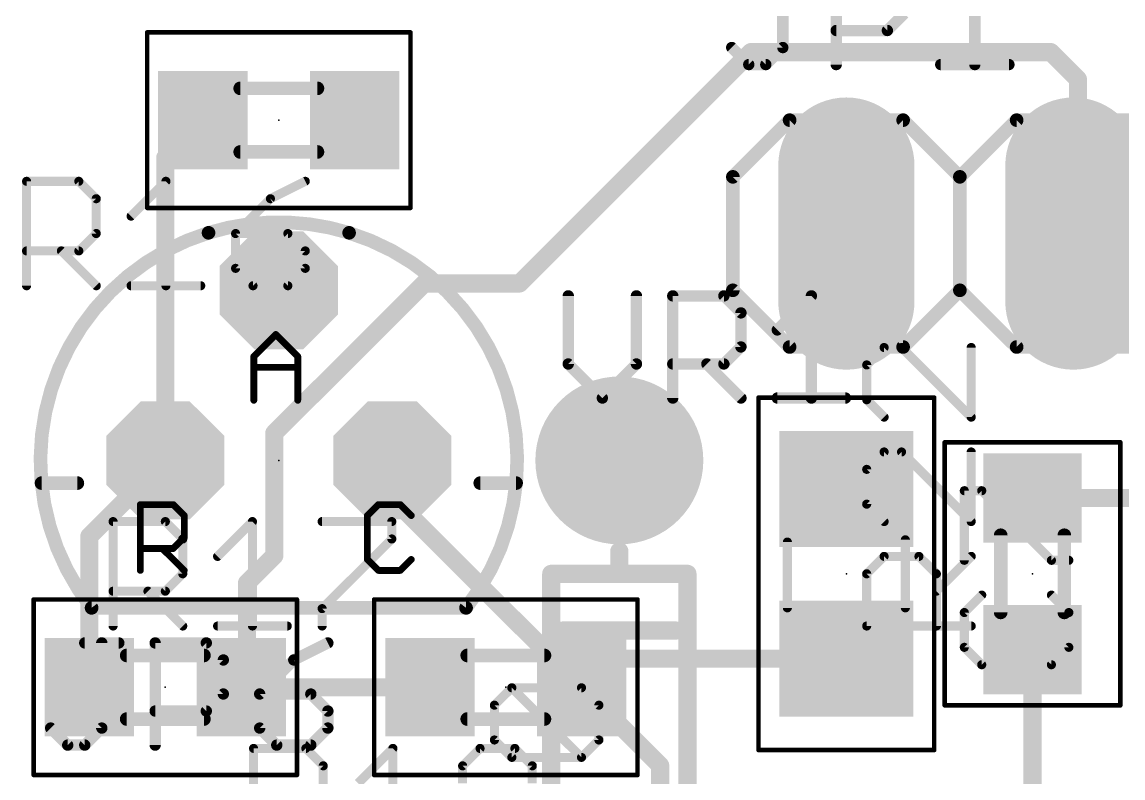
# Model space of a CAD drawing. Extents: x -5.1 to 64.5, y -0.1 to 40.6.
# Drawn here: x 2.21 to 14.53, y 23.11 to 31.58 of the extents above; entities that cross this region are included whole.
import ezdxf

# ---------------------------------------------------------------- set-up
doc = ezdxf.new("R2010")
doc.units = 0
for name, color, linetype in [('1', 14, 'CONTINUOUS'), ('17', 94, 'CONTINUOUS'), ('21', 250, 'CONTINUOUS'), ('23', 178, 'CONTINUOUS'), ('25', 250, 'CONTINUOUS'), ('39', 14, 'CONTINUOUS'), ('51', 250, 'CONTINUOUS')]:
    doc.layers.add(name, color=color, linetype=linetype)

# ---------------------------------------------------------------- blocks, each defined once
blk = doc.blocks.new('RECT')
blk.add_solid([(-0.5, -0.5), (0.5, -0.5), (-0.5, 0.5), (0.5, 0.5)])
blk = doc.blocks.new('ROUNDP')
at = {"const_width": 0.5}
blk.add_lwpolyline([(0, -0.25, 1), (0, 0.25, 1), (0, -0.25)], format="xyb", dxfattribs=at)
blk = doc.blocks.new('LONGP100')
at = {"const_width": 1}
blk.add_lwpolyline([(-0.5, 0), (0.5, 0)], dxfattribs=at)
at = {"const_width": 0.5}
for points in [[(-0.5, 0.25, 1), (-0.5, -0.25)], [(0.5, -0.25, 1), (0.5, 0.25)]]:
    blk.add_lwpolyline(points, format="xyb", dxfattribs=at)
blk = doc.blocks.new('OCTAGONP')
at = {"const_width": 0.5}
blk.add_lwpolyline([(-0.25, -0.1036), (-0.25, 0.1036), (-0.1036, 0.25), (0.1036, 0.25), (0.25, 0.1036), (0.25, -0.1036), (0.1036, -0.25), (-0.1036, -0.25), (-0.25, -0.1036), (-0.25, 0.1036)], dxfattribs=at)

msp = doc.modelspace()

# ---------------------------------------------------------------- linework, layer by layer
at = {"layer": '1', "const_width": 0.2032}
for points in [[(7.7724, 28.6512), (10.3632, 31.242)], [(10.3632, 31.242), (13.716, 31.242)], [(13.716, 31.242), (14.0208, 30.9372)], [(14.0208, 30.9372), (14.0208, 29.2608)], [(3.81, 30.06), (4.23, 30.48)], [(3.81, 26.67), (3.81, 30.06)], [(14.0208, 29.2608), (13.97, 29.21)], [(13.97, 29.21), (13.97, 28.79)], [(13.97, 28.79), (17.36, 25.4)], [(6.7056, 28.6512), (5.0292, 26.9748)], [(7.7724, 28.6512), (6.7056, 28.6512)], [(5.0292, 26.9748), (5.0292, 25.6032)], [(2.96, 25.82), (3.81, 26.67)], [(6.35, 26.67), (6.35, 26.25)], [(6.35, 26.25), (8.47, 24.13)], [(13.5128, 26.25), (14.81, 26.25)], [(2.96, 24.13), (2.96, 25.82)], [(5.0292, 25.6032), (4.7244, 25.2984)], [(4.7244, 25.2984), (4.7244, 24.13)], [(13.5128, 24.55), (13.5128, 22.8092)], [(8.47, 24.13), (8.79, 24.45)], [(11.43, 24.45), (8.79, 24.45)], [(4.7244, 24.13), (4.66, 24.13)], [(4.7244, 24.13), (6.77, 24.13)], [(9.3472, 23.2528), (8.47, 24.13)], [(9.3472, 22.44), (9.3472, 23.2528)]]:
    msp.add_lwpolyline(points, dxfattribs=at)
at = {"layer": '1', "const_width": 0.1016}
for points in [[(10.3632, 31.2928, 1), (10.3632, 31.1912)], [(10.3991, 31.2061, 1), (10.3273, 31.2779)], [(13.7519, 31.2779, 1), (13.6801, 31.2061)], [(13.716, 31.1912, 1), (13.716, 31.2928)], [(14.0716, 30.9372, 1), (13.97, 30.9372)], [(13.9849, 30.9013, 1), (14.0567, 30.9731)], [(4.2659, 30.4441, 1), (4.1941, 30.5159)], [(3.8608, 30.06, 1), (3.7592, 30.06)], [(3.7741, 30.0959, 1), (3.8459, 30.0241)], [(14.0567, 29.2249, 1), (13.9849, 29.2967)], [(14.0208, 29.21, 1), (13.9192, 29.21)], [(13.9341, 29.2459, 1), (14.0059, 29.1741)], [(13.97, 29.2608, 1), (14.0716, 29.2608)], [(14.0059, 28.8259, 1), (13.9341, 28.7541)], [(13.9192, 28.79, 1), (14.0208, 28.79)], [(6.7056, 28.702, 1), (6.7056, 28.6004)], [(6.7415, 28.6153, 1), (6.6697, 28.6871)], [(7.7365, 28.6871, 1), (7.8083, 28.6153)], [(7.7724, 28.6004, 1), (7.7724, 28.702)], [(5.08, 26.9748, 1), (4.9784, 26.9748)], [(4.9933, 27.0107, 1), (5.0651, 26.9389)], [(3.8459, 26.6341, 1), (3.7741, 26.7059)], [(6.4008, 26.67, 1), (6.2992, 26.67)], [(3.7592, 26.67, 1), (3.8608, 26.67)], [(6.3859, 26.2859, 1), (6.3141, 26.2141)], [(6.2992, 26.25, 1), (6.4008, 26.25)], [(13.5128, 26.3008, 1), (13.5128, 26.1992)], [(3.0108, 25.82, 1), (2.9092, 25.82)], [(2.9241, 25.8559, 1), (2.9959, 25.7841)], [(4.9784, 25.6032, 1), (5.08, 25.6032)], [(5.0651, 25.5673, 1), (4.9933, 25.6391)], [(4.7752, 25.2984, 1), (4.6736, 25.2984)], [(4.6885, 25.3343, 1), (4.7603, 25.2625)], [(13.5636, 24.55, 1), (13.462, 24.55)], [(8.79, 24.5008, 1), (8.79, 24.3992)], [(8.8259, 24.4141, 1), (8.7541, 24.4859)], [(11.43, 24.3992, 1), (11.43, 24.5008)], [(2.9092, 24.13, 1), (3.0108, 24.13)], [(4.66, 24.1808, 1), (4.66, 24.0792)], [(4.7244, 24.1808, 1), (4.7244, 24.0792)], [(4.6736, 24.13, 1), (4.7752, 24.13)], [(4.7244, 24.0792, 1), (4.7244, 24.1808)], [(6.77, 24.0792, 1), (6.77, 24.1808)], [(8.5059, 24.1659, 1), (8.4341, 24.0941)], [(8.4341, 24.1659, 1), (8.5059, 24.0941)], [(8.4341, 24.0941, 1), (8.5059, 24.1659)], [(9.398, 23.2528, 1), (9.2964, 23.2528)], [(9.3113, 23.2169, 1), (9.3831, 23.2887)]]:
    msp.add_lwpolyline(points, format="xyb", dxfattribs=at)
at = {"layer": '21'}
for points, const_width in [([(10.795, 30.48), (10.16, 29.845)], 0.1524), ([(10.795, 30.48), (12.065, 30.48)], 0.1524), ([(12.065, 30.48), (12.7, 29.845)], 0.1524), ([(12.7, 29.845), (13.335, 30.48)], 0.1524), ([(13.335, 30.48), (14.605, 30.48)], 0.1524), ([(10.16, 29.845), (10.16, 28.575)], 0.1524), ([(12.7, 29.845), (12.7, 28.575)], 0.1524), ([(10.16, 28.575), (10.795, 27.94)], 0.1524), ([(12.7, 28.575), (12.065, 27.94)], 0.1524), ([(13.335, 27.94), (12.7, 28.575)], 0.1524), ([(4.8006, 27.8346), (5.0463, 28.0803)], 0.0762), ([(5.0463, 28.0803), (5.2921, 27.8346)], 0.0762), ([(12.065, 27.94), (10.795, 27.94)], 0.1524), ([(14.605, 27.94), (13.335, 27.94)], 0.1524), ([(4.8006, 27.3431), (4.8006, 27.8346)], 0.0762), ([(5.2921, 27.8346), (5.2921, 27.3431)], 0.0762), ([(4.8006, 27.7117), (5.2921, 27.7117)], 0.0762), ([(2.425, 26.416), (2.826, 26.416)], 0.1524), ([(7.334, 26.416), (7.735, 26.416)], 0.1524), ([(3.5306, 25.4381), (3.5306, 26.1753)], 0.0762), ([(3.5306, 26.1753), (3.8992, 26.1753)], 0.0762), ([(3.8992, 26.1753), (4.0221, 26.0525)], 0.0762), ([(6.1935, 26.1753), (6.0706, 26.0525)], 0.0762), ([(6.4392, 26.1753), (6.1935, 26.1753)], 0.0762), ([(6.5621, 26.0525), (6.4392, 26.1753)], 0.0762), ([(4.0221, 26.0525), (4.0221, 25.8067)], 0.0762), ([(6.0706, 26.0525), (6.0706, 25.561)], 0.0762), ([(4.0221, 25.8067), (3.8992, 25.6838)], 0.0762), ([(8.89, 25.4), (8.89, 25.654)], 0.2032), ([(3.8992, 25.6838), (3.5306, 25.6838)], 0.0762), ([(3.7763, 25.6838), (4.0221, 25.4381)], 0.0762), ([(6.0706, 25.561), (6.1935, 25.4381)], 0.0762), ([(6.4392, 25.4381), (6.5621, 25.561)], 0.0762), ([(8.128, 20.32), (8.128, 25.4)], 0.2032), ([(8.128, 25.4), (8.89, 25.4)], 0.2032), ([(8.89, 25.4), (9.652, 25.4)], 0.2032), ([(9.652, 25.4), (9.652, 20.32)], 0.2032), ([(6.1935, 25.4381), (6.4392, 25.4381)], 0.0762), ([(2.985, 25.019), (7.175, 25.019)], 0.1524), ([(8.255, 24.765), (9.525, 24.765)], 0.2032)]:
    msp.add_lwpolyline(points, dxfattribs=dict(at, const_width=const_width))
for points, const_width in [([(10.795, 30.5181, 1), (10.795, 30.4419)], 0.0762), ([(10.8219, 30.4531, 1), (10.7681, 30.5069)], 0.0762), ([(12.0919, 30.5069, 1), (12.0381, 30.4531)], 0.0762), ([(12.065, 30.4419, 1), (12.065, 30.5181)], 0.0762), ([(13.335, 30.5181, 1), (13.335, 30.4419)], 0.0762), ([(13.3619, 30.4531, 1), (13.3081, 30.5069)], 0.0762), ([(10.1981, 29.845, 1), (10.1219, 29.845)], 0.0762), ([(10.1331, 29.8719, 1), (10.1869, 29.8181)], 0.0762), ([(12.7381, 29.845, 1), (12.6619, 29.845)], 0.0762), ([(12.6731, 29.8719, 1), (12.7269, 29.8181)], 0.0762), ([(12.6731, 29.8181, 1), (12.7269, 29.8719)], 0.0762), ([(4.2937, 29.2185, 0.5267), (2.9854, 25.019)], 0.1524), ([(4.3049, 29.1821, 1), (4.2825, 29.2549)], 0.0762), ([(7.175, 25.019, 0.5267), (5.8668, 29.2184)], 0.1524), ([(5.878, 29.2548, 1), (5.8556, 29.182)], 0.0762), ([(10.1219, 28.575, 1), (10.1981, 28.575)], 0.0762), ([(10.1869, 28.6019, 1), (10.1331, 28.5481)], 0.0762), ([(12.6619, 28.575, 1), (12.7381, 28.575)], 0.0762), ([(12.7269, 28.6019, 1), (12.6731, 28.5481)], 0.0762), ([(12.7269, 28.5481, 1), (12.6731, 28.6019)], 0.0762), ([(5.0598, 28.0938, 1), (5.0329, 28.0669)], 0.0381), ([(5.0598, 28.0669, 1), (5.0329, 28.0938)], 0.0381), ([(10.795, 27.9781, 1), (10.795, 27.9019)], 0.0762), ([(10.7681, 27.9131, 1), (10.8219, 27.9669)], 0.0762), ([(12.0381, 27.9669, 1), (12.0919, 27.9131)], 0.0762), ([(12.065, 27.9019, 1), (12.065, 27.9781)], 0.0762), ([(13.335, 27.9781, 1), (13.335, 27.9019)], 0.0762), ([(13.3081, 27.9131, 1), (13.3619, 27.9669)], 0.0762), ([(4.7871, 27.8481, 1), (4.8141, 27.8211)], 0.0381), ([(4.8197, 27.8346, 1), (4.7816, 27.8346)], 0.0381), ([(5.3111, 27.8346, 1), (5.273, 27.8346)], 0.0381), ([(5.2786, 27.8211, 1), (5.3056, 27.8481)], 0.0381), ([(4.8006, 27.7308, 1), (4.8006, 27.6927)], 0.0381), ([(5.2921, 27.6927, 1), (5.2921, 27.7308)], 0.0381), ([(4.7816, 27.3431, 1), (4.8197, 27.3431)], 0.0381), ([(5.273, 27.3431, 1), (5.3111, 27.3431)], 0.0381), ([(2.425, 26.4541, 1), (2.425, 26.3779)], 0.0762), ([(2.826, 26.3779, 1), (2.826, 26.4541)], 0.0762), ([(7.334, 26.4541, 1), (7.334, 26.3779)], 0.0762), ([(7.735, 26.3779, 1), (7.735, 26.4541)], 0.0762), ([(3.5306, 26.1944, 1), (3.5306, 26.1563)], 0.0381), ([(3.5497, 26.1753, 1), (3.5116, 26.1753)], 0.0381), ([(3.9127, 26.1888, 1), (3.8857, 26.1619)], 0.0381), ([(3.8992, 26.1563, 1), (3.8992, 26.1944)], 0.0381), ([(6.1935, 26.1944, 1), (6.1935, 26.1563)], 0.0381), ([(6.2069, 26.1619, 1), (6.18, 26.1888)], 0.0381), ([(6.4527, 26.1888, 1), (6.4257, 26.1619)], 0.0381), ([(6.4392, 26.1563, 1), (6.4392, 26.1944)], 0.0381), ([(4.0411, 26.0525, 1), (4.003, 26.0525)], 0.0381), ([(4.0086, 26.039, 1), (4.0356, 26.0659)], 0.0381), ([(6.0897, 26.0525, 1), (6.0516, 26.0525)], 0.0381), ([(6.0571, 26.0659, 1), (6.0841, 26.039)], 0.0381), ([(6.5486, 26.039, 1), (6.5756, 26.0659)], 0.0381), ([(4.003, 25.8067, 1), (4.0411, 25.8067)], 0.0381), ([(4.0356, 25.7932, 1), (4.0086, 25.8202)], 0.0381), ([(8.9408, 25.654, 1), (8.8392, 25.654)], 0.1016), ([(3.5306, 25.7029, 1), (3.5306, 25.6648)], 0.0381), ([(3.7898, 25.6973, 1), (3.7629, 25.6704)], 0.0381), ([(3.8857, 25.6973, 1), (3.9127, 25.6704)], 0.0381), ([(3.8992, 25.6648, 1), (3.8992, 25.7029)], 0.0381), ([(6.0841, 25.5744, 1), (6.0571, 25.5475)], 0.0381), ([(6.0516, 25.561, 1), (6.0897, 25.561)], 0.0381), ([(6.5756, 25.5475, 1), (6.5486, 25.5744)], 0.0381), ([(8.1788, 25.4, 1), (8.0772, 25.4)], 0.1016), ([(8.128, 25.4508, 1), (8.128, 25.3492)], 0.1016), ([(8.89, 25.4508, 1), (8.89, 25.3492)], 0.1016), ([(8.89, 25.3492, 1), (8.89, 25.4508)], 0.1016), ([(9.7028, 25.4, 1), (9.6012, 25.4)], 0.1016), ([(9.652, 25.3492, 1), (9.652, 25.4508)], 0.1016), ([(3.5116, 25.4381, 1), (3.5497, 25.4381)], 0.0381), ([(4.0086, 25.4246, 1), (4.0356, 25.4516)], 0.0381), ([(6.1935, 25.4572, 1), (6.1935, 25.4191)], 0.0381), ([(6.18, 25.4246, 1), (6.2069, 25.4516)], 0.0381), ([(6.4257, 25.4516, 1), (6.4527, 25.4246)], 0.0381), ([(6.4392, 25.4191, 1), (6.4392, 25.4572)], 0.0381), ([(8.8392, 25.4, 1), (8.9408, 25.4)], 0.1016), ([(2.985, 25.0571, 1), (2.985, 24.9809)], 0.0762), ([(2.9555, 24.9954, 1), (3.0153, 25.0426)], 0.0762), ([(7.1451, 25.0426, 1), (7.2049, 24.9954)], 0.0762), ([(7.175, 24.9809, 1), (7.175, 25.0571)], 0.0762), ([(8.255, 24.8158, 1), (8.255, 24.7142)], 0.1016), ([(9.525, 24.7142, 1), (9.525, 24.8158)], 0.1016)]:
    msp.add_lwpolyline(points, format="xyb", dxfattribs=dict(at, const_width=const_width))
at = {"layer": '23'}
for p in [(5.08, 30.48), (5.08, 26.67), (11.43, 25.4), (13.5128, 25.4), (3.81, 24.13), (7.62, 24.13)]:
    msp.add_point(p, dxfattribs=at)
at = {"layer": '25'}
for points, const_width in [([(10.7193, 31.293), (10.7193, 32.2463)], 0.127), ([(11.3167, 31.1023), (11.3167, 32.2463)], 0.127), ([(12.8674, 32.2463), (12.8674, 31.1023)], 0.127), ([(12.0793, 31.6743), (11.8887, 31.4836)], 0.127), ([(11.8887, 31.4836), (11.3167, 31.4836)], 0.127), ([(10.1473, 31.293), (10.338, 31.1023)], 0.127), ([(10.5286, 31.1023), (10.7193, 31.293)], 0.127), ([(10.338, 31.1023), (10.5286, 31.1023)], 0.127), ([(12.4861, 31.1023), (13.2487, 31.1023)], 0.127), ([(2.2576, 28.6258), (2.2576, 29.7952)], 0.1016), ([(2.2576, 29.7952), (2.8423, 29.7952)], 0.1016), ([(2.8423, 29.7952), (3.0372, 29.6003)], 0.1016), ([(3.427, 29.4054), (3.8168, 29.7952)], 0.1016), ([(3.8168, 29.7952), (3.8168, 28.6258)], 0.1016), ([(5.376, 29.7952), (4.9862, 29.6003)], 0.1016), ([(3.0372, 29.6003), (3.0372, 29.2105)], 0.1016), ([(4.9862, 29.6003), (4.5964, 29.2105)], 0.1016), ([(3.0372, 29.2105), (2.8423, 29.0156)], 0.1016), ([(4.5964, 29.2105), (4.5964, 28.8207)], 0.1016), ([(5.1811, 29.2105), (4.5964, 29.2105)], 0.1016), ([(5.376, 29.0156), (5.1811, 29.2105)], 0.1016), ([(2.8423, 29.0156), (2.2576, 29.0156)], 0.1016), ([(2.6474, 29.0156), (3.0372, 28.6258)], 0.1016), ([(5.376, 28.8207), (5.376, 29.0156)], 0.1016), ([(4.5964, 28.8207), (4.7913, 28.6258)], 0.1016), ([(5.1811, 28.6258), (5.376, 28.8207)], 0.1016), ([(3.427, 28.6258), (4.2066, 28.6258)], 0.1016), ([(4.7913, 28.6258), (5.1811, 28.6258)], 0.1016), ([(8.3185, 28.5125), (8.3185, 27.7498)], 0.127), ([(9.0812, 27.7498), (9.0812, 28.5125)], 0.127), ([(9.4879, 27.3685), (9.4879, 28.5125)], 0.127), ([(9.4879, 28.5125), (10.0599, 28.5125)], 0.127), ([(10.0599, 28.5125), (10.2505, 28.3218)], 0.127), ([(10.6573, 28.1312), (11.0386, 28.5125)], 0.127), ([(11.0386, 28.5125), (11.0386, 27.3685)], 0.127), ([(10.2505, 28.3218), (10.2505, 27.9405)], 0.127), ([(10.2505, 27.9405), (10.0599, 27.7498)], 0.127), ([(11.8525, 27.9342), (11.6576, 27.7393)], 0.1016), ([(12.0474, 27.9342), (11.8525, 27.9342)], 0.1016), ([(12.827, 27.1546), (12.0474, 27.9342)], 0.1016), ([(12.827, 27.9342), (12.827, 27.1546)], 0.1016), ([(8.3185, 27.7498), (8.6998, 27.3685)], 0.127), ([(8.6998, 27.3685), (9.0812, 27.7498)], 0.127), ([(10.0599, 27.7498), (9.4879, 27.7498)], 0.127), ([(9.8692, 27.7498), (10.2505, 27.3685)], 0.127), ([(11.6576, 27.7393), (11.6576, 27.3495)], 0.1016), ([(10.6573, 27.3685), (11.4199, 27.3685)], 0.127), ([(11.6576, 27.3495), (11.8525, 27.1546)], 0.1016), ([(11.8525, 26.7648), (11.6576, 26.5699)], 0.1016), ([(12.0474, 26.7648), (11.8525, 26.7648)], 0.1016), ([(12.827, 25.9852), (12.0474, 26.7648)], 0.1016), ([(12.827, 26.7648), (12.827, 25.9852)], 0.1016), ([(11.6576, 26.5699), (11.6576, 26.1801)], 0.1016), ([(12.7498, 25.5514), (12.7498, 26.331)], 0.1016), ([(12.7498, 26.331), (12.9447, 26.331)], 0.1016), ([(12.9447, 26.331), (13.7243, 25.5514)], 0.1016), ([(11.6576, 26.1801), (11.8525, 25.9852)], 0.1016), ([(3.2258, 24.8158), (3.2258, 25.9852)], 0.1016), ([(3.2258, 25.9852), (3.8105, 25.9852)], 0.1016), ([(3.8105, 25.9852), (4.0054, 25.7903)], 0.1016), ([(4.3952, 25.5954), (4.785, 25.9852)], 0.1016), ([(4.785, 25.9852), (4.785, 24.8158)], 0.1016), ([(5.5646, 25.9852), (6.3442, 25.9852)], 0.1016), ([(6.3442, 25.9852), (6.3442, 25.7903)], 0.1016), ([(4.0054, 25.7903), (4.0054, 25.4005)], 0.1016), ([(6.3442, 25.7903), (5.5646, 25.0107)], 0.1016), ([(11.6576, 25.4005), (11.8525, 25.5954)], 0.1016), ([(11.8525, 25.5954), (12.2423, 25.5954)], 0.1016), ([(12.2423, 25.5954), (12.4372, 25.4005)], 0.1016), ([(12.4372, 25.2056), (12.827, 25.5954)], 0.1016), ([(13.7243, 25.5514), (13.9192, 25.5514)], 0.1016), ([(4.0054, 25.4005), (3.8105, 25.2056)], 0.1016), ([(11.6576, 24.8158), (11.6576, 25.4005)], 0.1016), ([(12.4372, 25.4005), (12.4372, 24.8158)], 0.1016), ([(3.8105, 25.2056), (3.2258, 25.2056)], 0.1016), ([(3.6156, 25.2056), (4.0054, 24.8158)], 0.1016), ([(12.9447, 25.1616), (12.7498, 24.9667)], 0.1016), ([(13.9192, 24.9667), (13.7243, 25.1616)], 0.1016), ([(5.5646, 25.0107), (5.5646, 24.8158)], 0.1016), ([(12.7498, 24.9667), (12.7498, 24.5769)], 0.1016), ([(13.9192, 24.5769), (13.9192, 24.9667)], 0.1016), ([(4.3952, 24.8158), (5.1748, 24.8158)], 0.1016), ([(12.827, 24.8158), (11.6576, 24.8158)], 0.1016), ([(2.9086, 24.6263), (3.29, 24.6263)], 0.127), ([(3.0993, 23.673), (3.0993, 24.6263)], 0.127), ([(3.6967, 23.4823), (3.6967, 24.6263)], 0.127), ([(3.6967, 24.6263), (4.2687, 24.6263)], 0.127), ([(4.2687, 24.6263), (4.4593, 24.4356)], 0.127), ([(5.6287, 24.6263), (5.2474, 24.4356)], 0.127), ([(12.7498, 24.5769), (12.9447, 24.382)], 0.1016), ([(13.7243, 24.382), (13.9192, 24.5769)], 0.1016), ([(4.4593, 24.4356), (4.4593, 24.0543)], 0.127), ([(5.2474, 24.4356), (4.8661, 24.0543)], 0.127), ([(12.9447, 24.382), (13.7243, 24.382)], 0.1016), ([(7.492, 23.9293), (7.6869, 24.1242)], 0.1016), ([(7.6869, 24.1242), (8.4665, 24.1242)], 0.1016), ([(8.4665, 23.3446), (7.6869, 24.1242)], 0.1016), ([(8.4665, 24.1242), (8.6614, 23.9293)], 0.1016), ([(4.4593, 24.0543), (4.2687, 23.8636)], 0.127), ([(4.8661, 24.0543), (4.8661, 23.673)], 0.127), ([(5.4381, 24.0543), (4.8661, 24.0543)], 0.127), ([(5.6287, 23.8636), (5.4381, 24.0543)], 0.127), ([(4.2687, 23.8636), (3.6967, 23.8636)], 0.127), ([(5.6287, 23.673), (5.6287, 23.8636)], 0.127), ([(7.492, 23.5395), (7.492, 23.9293)], 0.1016), ([(8.6614, 23.9293), (8.6614, 23.5395)], 0.1016), ([(2.5273, 23.673), (2.718, 23.4823)], 0.127), ([(2.9086, 23.4823), (3.0993, 23.673)], 0.127), ([(4.8661, 23.673), (5.0568, 23.4823)], 0.127), ([(5.4381, 23.4823), (5.6287, 23.673)], 0.127), ([(2.718, 23.4823), (2.9086, 23.4823)], 0.127), ([(5.0568, 23.4823), (5.4381, 23.4823)], 0.127), ([(7.6869, 23.3446), (7.492, 23.5395)], 0.1016), ([(8.6614, 23.5395), (8.4665, 23.3446)], 0.1016), ([(4.7976, 22.2758), (4.7976, 23.4452)], 0.1016), ([(4.7976, 23.4452), (5.3823, 23.4452)], 0.1016), ([(5.3823, 23.4452), (5.5772, 23.2503)], 0.1016), ([(5.967, 23.0554), (6.3568, 23.4452)], 0.1016), ([(6.3568, 23.4452), (6.3568, 22.2758)], 0.1016), ([(7.1364, 23.2503), (7.3313, 23.4452)], 0.1016), ([(7.3313, 23.4452), (7.7211, 23.4452)], 0.1016), ([(7.7211, 23.4452), (7.916, 23.2503)], 0.1016), ([(5.5772, 23.2503), (5.5772, 22.8605)], 0.1016), ([(7.1364, 23.0554), (7.1364, 23.2503)], 0.1016), ([(8.4665, 23.3446), (7.6869, 23.3446)], 0.1016), ([(7.916, 23.2503), (7.916, 23.0554)], 0.1016)]:
    msp.add_lwpolyline(points, dxfattribs=dict(at, const_width=const_width))
for points, const_width in [([(11.3167, 31.5154, 1), (11.3167, 31.4519)], 0.0635), ([(11.8662, 31.5061, 1), (11.9111, 31.4612)], 0.0635), ([(11.8887, 31.4519, 1), (11.8887, 31.5154)], 0.0635), ([(10.1698, 31.3154, 1), (10.1248, 31.2705)], 0.0635), ([(10.6875, 31.293, 1), (10.751, 31.293)], 0.0635), ([(10.7417, 31.2705, 1), (10.6968, 31.3154)], 0.0635), ([(10.338, 31.1341, 1), (10.338, 31.0706)], 0.0635), ([(10.5286, 31.0706, 1), (10.5286, 31.1341)], 0.0635), ([(12.4861, 31.1341, 1), (12.4861, 31.0706)], 0.0635), ([(13.2487, 31.0706, 1), (13.2487, 31.1341)], 0.0635), ([(10.3155, 31.0798, 1), (10.3604, 31.1248)], 0.0635), ([(10.5062, 31.1248, 1), (10.5511, 31.0798)], 0.0635), ([(11.2849, 31.1023, 1), (11.3484, 31.1023)], 0.0635), ([(12.8357, 31.1023, 1), (12.8992, 31.1023)], 0.0635), ([(2.283, 29.7952, 1), (2.2322, 29.7952)], 0.0508), ([(2.2576, 29.8206, 1), (2.2576, 29.7698)], 0.0508), ([(2.8603, 29.8132, 1), (2.8243, 29.7772)], 0.0508), ([(2.8423, 29.7698, 1), (2.8423, 29.8206)], 0.0508), ([(3.8422, 29.7952, 1), (3.7914, 29.7952)], 0.0508), ([(3.8348, 29.7772, 1), (3.7988, 29.8132)], 0.0508), ([(5.3874, 29.7725, 1), (5.3646, 29.8179)], 0.0508), ([(3.0626, 29.6003, 1), (3.0118, 29.6003)], 0.0508), ([(3.0192, 29.5823, 1), (3.0552, 29.6183)], 0.0508), ([(4.9748, 29.623, 1), (4.9976, 29.5776)], 0.0508), ([(5.0042, 29.5823, 1), (4.9682, 29.6183)], 0.0508), ([(3.409, 29.4234, 1), (3.445, 29.3874)], 0.0508), ([(3.0118, 29.2105, 1), (3.0626, 29.2105)], 0.0508), ([(3.0552, 29.1925, 1), (3.0192, 29.2285)], 0.0508), ([(4.5784, 29.2285, 1), (4.6144, 29.1925)], 0.0508), ([(4.6218, 29.2105, 1), (4.571, 29.2105)], 0.0508), ([(4.5964, 29.2359, 1), (4.5964, 29.1851)], 0.0508), ([(5.1991, 29.2285, 1), (5.1631, 29.1925)], 0.0508), ([(5.1811, 29.1851, 1), (5.1811, 29.2359)], 0.0508), ([(2.2576, 29.041, 1), (2.2576, 28.9902)], 0.0508), ([(2.6654, 29.0336, 1), (2.6294, 28.9976)], 0.0508), ([(2.8243, 29.0336, 1), (2.8603, 28.9976)], 0.0508), ([(2.8423, 28.9902, 1), (2.8423, 29.041)], 0.0508), ([(5.4014, 29.0156, 1), (5.3506, 29.0156)], 0.0508), ([(5.358, 28.9976, 1), (5.394, 29.0336)], 0.0508), ([(4.6144, 28.8387, 1), (4.5784, 28.8027)], 0.0508), ([(4.571, 28.8207, 1), (4.6218, 28.8207)], 0.0508), ([(5.3506, 28.8207, 1), (5.4014, 28.8207)], 0.0508), ([(5.394, 28.8027, 1), (5.358, 28.8387)], 0.0508), ([(2.2322, 28.6258, 1), (2.283, 28.6258)], 0.0508), ([(3.0192, 28.6078, 1), (3.0552, 28.6438)], 0.0508), ([(3.427, 28.6512, 1), (3.427, 28.6004)], 0.0508), ([(3.7914, 28.6258, 1), (3.8422, 28.6258)], 0.0508), ([(4.2066, 28.6004, 1), (4.2066, 28.6512)], 0.0508), ([(4.7913, 28.6512, 1), (4.7913, 28.6004)], 0.0508), ([(4.7733, 28.6078, 1), (4.8093, 28.6438)], 0.0508), ([(5.1631, 28.6438, 1), (5.1991, 28.6078)], 0.0508), ([(5.1811, 28.6004, 1), (5.1811, 28.6512)], 0.0508), ([(8.3503, 28.5125, 1), (8.2867, 28.5125)], 0.0635), ([(9.1129, 28.5125, 1), (9.0494, 28.5125)], 0.0635), ([(9.5196, 28.5125, 1), (9.4561, 28.5125)], 0.0635), ([(9.4879, 28.5442, 1), (9.4879, 28.4807)], 0.0635), ([(10.0823, 28.5349, 1), (10.0374, 28.49)], 0.0635), ([(10.0599, 28.4807, 1), (10.0599, 28.5442)], 0.0635), ([(11.0704, 28.5125, 1), (11.0069, 28.5125)], 0.0635), ([(11.0611, 28.49, 1), (11.0162, 28.5349)], 0.0635), ([(10.2823, 28.3218, 1), (10.2188, 28.3218)], 0.0635), ([(10.2281, 28.2994, 1), (10.273, 28.3443)], 0.0635), ([(10.6348, 28.1536, 1), (10.6797, 28.1087)], 0.0635), ([(10.2188, 27.9405, 1), (10.2823, 27.9405)], 0.0635), ([(10.273, 27.918, 1), (10.2281, 27.9629)], 0.0635), ([(11.8525, 27.9596, 1), (11.8525, 27.9088)], 0.0508), ([(11.8705, 27.9162, 1), (11.8345, 27.9522)], 0.0508), ([(12.0654, 27.9522, 1), (12.0294, 27.9162)], 0.0508), ([(12.0474, 27.9088, 1), (12.0474, 27.9596)], 0.0508), ([(12.8524, 27.9342, 1), (12.8016, 27.9342)], 0.0508), ([(8.2867, 27.7498, 1), (8.3503, 27.7498)], 0.0635), ([(8.341, 27.7723, 1), (8.296, 27.7274)], 0.0635), ([(9.0494, 27.7498, 1), (9.1129, 27.7498)], 0.0635), ([(9.1036, 27.7274, 1), (9.0587, 27.7723)], 0.0635), ([(9.4879, 27.7816, 1), (9.4879, 27.7181)], 0.0635), ([(9.8917, 27.7723, 1), (9.8468, 27.7274)], 0.0635), ([(10.0374, 27.7723, 1), (10.0823, 27.7274)], 0.0635), ([(10.0599, 27.7181, 1), (10.0599, 27.7816)], 0.0635), ([(11.6396, 27.7573, 1), (11.6756, 27.7213)], 0.0508), ([(11.683, 27.7393, 1), (11.6322, 27.7393)], 0.0508), ([(8.6774, 27.391, 1), (8.7223, 27.346)], 0.0635), ([(8.6774, 27.346, 1), (8.7223, 27.391)], 0.0635), ([(9.4561, 27.3685, 1), (9.5196, 27.3685)], 0.0635), ([(10.2281, 27.346, 1), (10.273, 27.391)], 0.0635), ([(10.6573, 27.4002, 1), (10.6573, 27.3368)], 0.0635), ([(11.0069, 27.3685, 1), (11.0704, 27.3685)], 0.0635), ([(11.4199, 27.3368, 1), (11.4199, 27.4002)], 0.0635), ([(11.6756, 27.3675, 1), (11.6396, 27.3315)], 0.0508), ([(11.6322, 27.3495, 1), (11.683, 27.3495)], 0.0508), ([(11.8345, 27.1366, 1), (11.8705, 27.1726)], 0.0508), ([(12.8016, 27.1546, 1), (12.8524, 27.1546)], 0.0508), ([(12.809, 27.1366, 1), (12.845, 27.1726)], 0.0508), ([(11.8525, 26.7902, 1), (11.8525, 26.7394)], 0.0508), ([(11.8705, 26.7468, 1), (11.8345, 26.7828)], 0.0508), ([(12.0654, 26.7828, 1), (12.0294, 26.7468)], 0.0508), ([(12.0474, 26.7394, 1), (12.0474, 26.7902)], 0.0508), ([(12.8524, 26.7648, 1), (12.8016, 26.7648)], 0.0508), ([(11.6396, 26.5879, 1), (11.6756, 26.5519)], 0.0508), ([(11.683, 26.5699, 1), (11.6322, 26.5699)], 0.0508), ([(12.7752, 26.331, 1), (12.7244, 26.331)], 0.0508), ([(12.7498, 26.3564, 1), (12.7498, 26.3056)], 0.0508), ([(12.9627, 26.349, 1), (12.9267, 26.313)], 0.0508), ([(12.9447, 26.3056, 1), (12.9447, 26.3564)], 0.0508), ([(11.6756, 26.1981, 1), (11.6396, 26.1621)], 0.0508), ([(11.6322, 26.1801, 1), (11.683, 26.1801)], 0.0508), ([(3.2512, 25.9852, 1), (3.2004, 25.9852)], 0.0508), ([(3.2258, 26.0106, 1), (3.2258, 25.9598)], 0.0508), ([(3.8285, 26.0032, 1), (3.7925, 25.9672)], 0.0508), ([(3.8105, 25.9598, 1), (3.8105, 26.0106)], 0.0508), ([(4.8104, 25.9852, 1), (4.7596, 25.9852)], 0.0508), ([(4.803, 25.9672, 1), (4.767, 26.0032)], 0.0508), ([(5.5646, 26.0106, 1), (5.5646, 25.9598)], 0.0508), ([(6.3696, 25.9852, 1), (6.3188, 25.9852)], 0.0508), ([(6.3442, 25.9598, 1), (6.3442, 26.0106)], 0.0508), ([(11.8345, 25.9672, 1), (11.8705, 26.0032)], 0.0508), ([(12.8016, 25.9852, 1), (12.8524, 25.9852)], 0.0508), ([(12.809, 25.9672, 1), (12.845, 26.0032)], 0.0508), ([(4.0308, 25.7903, 1), (3.98, 25.7903)], 0.0508), ([(3.9874, 25.7723, 1), (4.0234, 25.8083)], 0.0508), ([(6.3188, 25.7903, 1), (6.3696, 25.7903)], 0.0508), ([(6.3622, 25.7723, 1), (6.3262, 25.8083)], 0.0508), ([(4.3772, 25.6134, 1), (4.4132, 25.5774)], 0.0508), ([(11.8525, 25.6208, 1), (11.8525, 25.57)], 0.0508), ([(11.8705, 25.5774, 1), (11.8345, 25.6134)], 0.0508), ([(12.2603, 25.6134, 1), (12.2243, 25.5774)], 0.0508), ([(12.2423, 25.57, 1), (12.2423, 25.6208)], 0.0508), ([(12.845, 25.5774, 1), (12.809, 25.6134)], 0.0508), ([(12.7244, 25.5514, 1), (12.7752, 25.5514)], 0.0508), ([(13.7243, 25.5768, 1), (13.7243, 25.526)], 0.0508), ([(13.7063, 25.5334, 1), (13.7423, 25.5694)], 0.0508), ([(13.9192, 25.526, 1), (13.9192, 25.5768)], 0.0508), ([(3.98, 25.4005, 1), (4.0308, 25.4005)], 0.0508), ([(4.0234, 25.3825, 1), (3.9874, 25.4185)], 0.0508), ([(11.6396, 25.4185, 1), (11.6756, 25.3825)], 0.0508), ([(11.683, 25.4005, 1), (11.6322, 25.4005)], 0.0508), ([(12.4626, 25.4005, 1), (12.4118, 25.4005)], 0.0508), ([(12.4192, 25.3825, 1), (12.4552, 25.4185)], 0.0508), ([(3.2258, 25.231, 1), (3.2258, 25.1802)], 0.0508), ([(3.6336, 25.2236, 1), (3.5976, 25.1876)], 0.0508), ([(3.8105, 25.1802, 1), (3.8105, 25.231)], 0.0508), ([(3.7925, 25.2236, 1), (3.8285, 25.1876)], 0.0508), ([(12.4192, 25.2236, 1), (12.4552, 25.1876)], 0.0508), ([(12.9627, 25.1436, 1), (12.9267, 25.1796)], 0.0508), ([(13.7423, 25.1796, 1), (13.7063, 25.1436)], 0.0508), ([(5.5466, 25.0287, 1), (5.5826, 24.9927)], 0.0508), ([(5.59, 25.0107, 1), (5.5392, 25.0107)], 0.0508), ([(12.7318, 24.9847, 1), (12.7678, 24.9487)], 0.0508), ([(12.7752, 24.9667, 1), (12.7244, 24.9667)], 0.0508), ([(13.9446, 24.9667, 1), (13.8938, 24.9667)], 0.0508), ([(13.9012, 24.9487, 1), (13.9372, 24.9847)], 0.0508), ([(3.2004, 24.8158, 1), (3.2512, 24.8158)], 0.0508), ([(3.9874, 24.7978, 1), (4.0234, 24.8338)], 0.0508), ([(4.3952, 24.8412, 1), (4.3952, 24.7904)], 0.0508), ([(4.7596, 24.8158, 1), (4.8104, 24.8158)], 0.0508), ([(5.1748, 24.7904, 1), (5.1748, 24.8412)], 0.0508), ([(5.5392, 24.8158, 1), (5.59, 24.8158)], 0.0508), ([(11.6576, 24.8412, 1), (11.6576, 24.7904)], 0.0508), ([(11.6322, 24.8158, 1), (11.683, 24.8158)], 0.0508), ([(12.4118, 24.8158, 1), (12.4626, 24.8158)], 0.0508), ([(12.827, 24.7904, 1), (12.827, 24.8412)], 0.0508), ([(2.9086, 24.658, 1), (2.9086, 24.5945)], 0.0635), ([(3.131, 24.6263, 1), (3.0675, 24.6263)], 0.0635), ([(3.29, 24.5945, 1), (3.29, 24.658)], 0.0635), ([(3.7284, 24.6263, 1), (3.6649, 24.6263)], 0.0635), ([(3.6967, 24.658, 1), (3.6967, 24.5945)], 0.0635), ([(4.2911, 24.6487, 1), (4.2462, 24.6038)], 0.0635), ([(4.2687, 24.5945, 1), (4.2687, 24.658)], 0.0635), ([(5.6429, 24.5979, 1), (5.6145, 24.6547)], 0.0635), ([(12.7678, 24.5949, 1), (12.7318, 24.5589)], 0.0508), ([(12.7244, 24.5769, 1), (12.7752, 24.5769)], 0.0508), ([(13.8938, 24.5769, 1), (13.9446, 24.5769)], 0.0508), ([(13.9372, 24.5589, 1), (13.9012, 24.5949)], 0.0508), ([(4.4911, 24.4356, 1), (4.4276, 24.4356)], 0.0635), ([(4.4369, 24.4132, 1), (4.4818, 24.4581)], 0.0635), ([(5.2332, 24.464, 1), (5.2616, 24.4072)], 0.0635), ([(5.2699, 24.4132, 1), (5.225, 24.4581)], 0.0635), ([(12.9447, 24.4074, 1), (12.9447, 24.3566)], 0.0508), ([(12.9267, 24.364, 1), (12.9627, 24.4)], 0.0508), ([(13.7063, 24.4, 1), (13.7423, 24.364)], 0.0508), ([(13.7243, 24.3566, 1), (13.7243, 24.4074)], 0.0508), ([(7.7049, 24.1422, 1), (7.6689, 24.1062)], 0.0508), ([(7.6869, 24.1496, 1), (7.6869, 24.0988)], 0.0508), ([(7.7049, 24.1062, 1), (7.6689, 24.1422)], 0.0508), ([(8.4845, 24.1422, 1), (8.4485, 24.1062)], 0.0508), ([(8.4665, 24.0988, 1), (8.4665, 24.1496)], 0.0508), ([(4.4276, 24.0543, 1), (4.4911, 24.0543)], 0.0635), ([(4.4818, 24.0318, 1), (4.4369, 24.0767)], 0.0635), ([(4.8978, 24.0543, 1), (4.8343, 24.0543)], 0.0635), ([(4.8661, 24.086, 1), (4.8661, 24.0225)], 0.0635), ([(4.8436, 24.0767, 1), (4.8885, 24.0318)], 0.0635), ([(5.4605, 24.0767, 1), (5.4156, 24.0318)], 0.0635), ([(5.4381, 24.0225, 1), (5.4381, 24.086)], 0.0635), ([(3.6967, 23.8954, 1), (3.6967, 23.8319)], 0.0635), ([(4.2462, 23.8861, 1), (4.2911, 23.8412)], 0.0635), ([(4.2687, 23.8319, 1), (4.2687, 23.8954)], 0.0635), ([(5.6605, 23.8636, 1), (5.597, 23.8636)], 0.0635), ([(5.6063, 23.8412, 1), (5.6512, 23.8861)], 0.0635), ([(7.474, 23.9473, 1), (7.51, 23.9113)], 0.0508), ([(7.5174, 23.9293, 1), (7.4666, 23.9293)], 0.0508), ([(8.6868, 23.9293, 1), (8.636, 23.9293)], 0.0508), ([(8.6434, 23.9113, 1), (8.6794, 23.9473)], 0.0508), ([(2.5498, 23.6954, 1), (2.5048, 23.6505)], 0.0635), ([(3.0675, 23.673, 1), (3.131, 23.673)], 0.0635), ([(3.1217, 23.6505, 1), (3.0768, 23.6954)], 0.0635), ([(4.8343, 23.673, 1), (4.8978, 23.673)], 0.0635), ([(4.8885, 23.6954, 1), (4.8436, 23.6505)], 0.0635), ([(5.597, 23.673, 1), (5.6605, 23.673)], 0.0635), ([(5.6512, 23.6505, 1), (5.6063, 23.6954)], 0.0635), ([(2.718, 23.5141, 1), (2.718, 23.4506)], 0.0635), ([(2.6955, 23.4598, 1), (2.7404, 23.5048)], 0.0635), ([(2.8862, 23.5048, 1), (2.9311, 23.4598)], 0.0635), ([(2.9086, 23.4506, 1), (2.9086, 23.5141)], 0.0635), ([(5.0568, 23.5141, 1), (5.0568, 23.4506)], 0.0635), ([(5.0343, 23.4598, 1), (5.0792, 23.5048)], 0.0635), ([(5.4156, 23.5048, 1), (5.4605, 23.4598)], 0.0635), ([(5.4381, 23.4506, 1), (5.4381, 23.5141)], 0.0635), ([(7.51, 23.5575, 1), (7.474, 23.5215)], 0.0508), ([(7.4666, 23.5395, 1), (7.5174, 23.5395)], 0.0508), ([(8.636, 23.5395, 1), (8.6868, 23.5395)], 0.0508), ([(8.6794, 23.5215, 1), (8.6434, 23.5575)], 0.0508), ([(3.6649, 23.4823, 1), (3.7284, 23.4823)], 0.0635), ([(4.823, 23.4452, 1), (4.7722, 23.4452)], 0.0508), ([(4.7976, 23.4706, 1), (4.7976, 23.4198)], 0.0508), ([(5.4003, 23.4632, 1), (5.3643, 23.4272)], 0.0508), ([(5.3823, 23.4198, 1), (5.3823, 23.4706)], 0.0508), ([(6.3822, 23.4452, 1), (6.3314, 23.4452)], 0.0508), ([(6.3748, 23.4272, 1), (6.3388, 23.4632)], 0.0508), ([(7.3313, 23.4706, 1), (7.3313, 23.4198)], 0.0508), ([(7.3493, 23.4272, 1), (7.3133, 23.4632)], 0.0508), ([(7.7391, 23.4632, 1), (7.7031, 23.4272)], 0.0508), ([(7.7211, 23.4198, 1), (7.7211, 23.4706)], 0.0508), ([(5.6026, 23.2503, 1), (5.5518, 23.2503)], 0.0508), ([(5.5592, 23.2323, 1), (5.5952, 23.2683)], 0.0508), ([(7.1184, 23.2683, 1), (7.1544, 23.2323)], 0.0508), ([(7.1618, 23.2503, 1), (7.111, 23.2503)], 0.0508), ([(7.6869, 23.37, 1), (7.6869, 23.3192)], 0.0508), ([(7.6689, 23.3266, 1), (7.7049, 23.3626)], 0.0508), ([(7.9414, 23.2503, 1), (7.8906, 23.2503)], 0.0508), ([(7.898, 23.2323, 1), (7.934, 23.2683)], 0.0508), ([(8.4485, 23.3626, 1), (8.4845, 23.3266)], 0.0508), ([(8.4485, 23.3266, 1), (8.4845, 23.3626)], 0.0508), ([(8.4665, 23.3192, 1), (8.4665, 23.37)], 0.0508)]:
    msp.add_lwpolyline(points, format="xyb", dxfattribs=dict(at, const_width=const_width))
at = {"layer": '39', "const_width": 0.0508}
for points in [[(3.607, 29.497), (3.607, 31.463)], [(3.607, 31.463), (6.553, 31.463)], [(6.553, 31.463), (6.553, 29.497)], [(6.553, 29.497), (3.607, 29.497)], [(10.447, 23.427), (10.447, 27.373)], [(10.447, 27.373), (12.413, 27.373)], [(12.413, 27.373), (12.413, 23.427)], [(12.5298, 23.927), (12.5298, 26.873)], [(12.5298, 26.873), (14.4958, 26.873)], [(14.4958, 26.873), (14.4958, 23.927)], [(2.337, 25.113), (5.283, 25.113)], [(2.337, 23.147), (2.337, 25.113)], [(5.283, 25.113), (5.283, 23.147)], [(6.147, 23.147), (6.147, 25.113)], [(6.147, 25.113), (9.093, 25.113)], [(9.093, 25.113), (9.093, 23.147)], [(14.4958, 23.927), (12.5298, 23.927)], [(12.413, 23.427), (10.447, 23.427)], [(5.283, 23.147), (2.337, 23.147)], [(9.093, 23.147), (6.147, 23.147)]]:
    msp.add_lwpolyline(points, dxfattribs=at)
at = {"layer": '39', "const_width": 0.0254}
for points in [[(3.6197, 31.463, 1), (3.5943, 31.463)], [(3.607, 31.4757, 1), (3.607, 31.4503)], [(6.5657, 31.463, 1), (6.5403, 31.463)], [(6.553, 31.4503, 1), (6.553, 31.4757)], [(3.607, 29.5097, 1), (3.607, 29.4843)], [(3.5943, 29.497, 1), (3.6197, 29.497)], [(6.5403, 29.497, 1), (6.5657, 29.497)], [(6.553, 29.4843, 1), (6.553, 29.5097)], [(10.4597, 27.373, 1), (10.4343, 27.373)], [(10.447, 27.3857, 1), (10.447, 27.3603)], [(12.4257, 27.373, 1), (12.4003, 27.373)], [(12.413, 27.3603, 1), (12.413, 27.3857)], [(12.5425, 26.873, 1), (12.5171, 26.873)], [(12.5298, 26.8857, 1), (12.5298, 26.8603)], [(14.5085, 26.873, 1), (14.4831, 26.873)], [(14.4958, 26.8603, 1), (14.4958, 26.8857)], [(2.337, 25.1257, 1), (2.337, 25.1003)], [(2.3497, 25.113, 1), (2.3243, 25.113)], [(5.2957, 25.113, 1), (5.2703, 25.113)], [(5.283, 25.1003, 1), (5.283, 25.1257)], [(6.1597, 25.113, 1), (6.1343, 25.113)], [(6.147, 25.1257, 1), (6.147, 25.1003)], [(9.1057, 25.113, 1), (9.0803, 25.113)], [(9.093, 25.1003, 1), (9.093, 25.1257)], [(12.5298, 23.9397, 1), (12.5298, 23.9143)], [(12.5171, 23.927, 1), (12.5425, 23.927)], [(14.4831, 23.927, 1), (14.5085, 23.927)], [(14.4958, 23.9143, 1), (14.4958, 23.9397)], [(10.447, 23.4397, 1), (10.447, 23.4143)], [(10.4343, 23.427, 1), (10.4597, 23.427)], [(12.4003, 23.427, 1), (12.4257, 23.427)], [(12.413, 23.4143, 1), (12.413, 23.4397)], [(2.337, 23.1597, 1), (2.337, 23.1343)], [(2.3243, 23.147, 1), (2.3497, 23.147)], [(5.2703, 23.147, 1), (5.2957, 23.147)], [(5.283, 23.1343, 1), (5.283, 23.1597)], [(6.147, 23.1597, 1), (6.147, 23.1343)], [(6.1343, 23.147, 1), (6.1597, 23.147)], [(9.0803, 23.147, 1), (9.1057, 23.147)], [(9.093, 23.1343, 1), (9.093, 23.1597)]]:
    msp.add_lwpolyline(points, format="xyb", dxfattribs=at)
at = {"layer": '51'}
for points, const_width in [([(5.512, 30.836), (4.648, 30.836)], 0.1524), ([(4.648, 30.124), (5.512, 30.124)], 0.1524), ([(13.1568, 25.832), (13.1568, 24.968)], 0.1524), ([(13.8688, 24.968), (13.8688, 25.832)], 0.1524), ([(10.77, 25.756), (10.77, 25.019)], 0.1016), ([(12.09, 25.781), (12.09, 25.019)], 0.1016), ([(4.242, 24.486), (3.378, 24.486)], 0.1524), ([(8.052, 24.486), (7.188, 24.486)], 0.1524), ([(3.378, 23.774), (4.242, 23.774)], 0.1524), ([(7.188, 23.774), (8.052, 23.774)], 0.1524)]:
    msp.add_lwpolyline(points, dxfattribs=dict(at, const_width=const_width))
for points, const_width in [([(4.648, 30.8741, 1), (4.648, 30.7979)], 0.0762), ([(5.512, 30.7979, 1), (5.512, 30.8741)], 0.0762), ([(4.648, 30.1621, 1), (4.648, 30.0859)], 0.0762), ([(5.512, 30.0859, 1), (5.512, 30.1621)], 0.0762), ([(5.8663, 29.2185, 0.1508), (4.2937, 29.2185)], 0.1524), ([(4.2825, 29.2549, 1), (4.3049, 29.1821)], 0.0762), ([(5.8551, 29.1821, 1), (5.8775, 29.2549)], 0.0762), ([(13.1949, 25.832, 1), (13.1187, 25.832)], 0.0762), ([(13.9069, 25.832, 1), (13.8307, 25.832)], 0.0762), ([(10.7954, 25.756, 1), (10.7446, 25.756)], 0.0508), ([(12.1154, 25.781, 1), (12.0646, 25.781)], 0.0508), ([(10.7446, 25.019, 1), (10.7954, 25.019)], 0.0508), ([(12.0646, 25.019, 1), (12.1154, 25.019)], 0.0508), ([(13.1187, 24.968, 1), (13.1949, 24.968)], 0.0762), ([(13.8307, 24.968, 1), (13.9069, 24.968)], 0.0762), ([(3.378, 24.5241, 1), (3.378, 24.4479)], 0.0762), ([(4.242, 24.4479, 1), (4.242, 24.5241)], 0.0762), ([(7.188, 24.5241, 1), (7.188, 24.4479)], 0.0762), ([(8.052, 24.4479, 1), (8.052, 24.5241)], 0.0762), ([(3.378, 23.8121, 1), (3.378, 23.7359)], 0.0762), ([(4.242, 23.7359, 1), (4.242, 23.8121)], 0.0762), ([(7.188, 23.8121, 1), (7.188, 23.7359)], 0.0762), ([(8.052, 23.7359, 1), (8.052, 23.8121)], 0.0762)]:
    msp.add_lwpolyline(points, format="xyb", dxfattribs=dict(at, const_width=const_width))

# ---------------------------------------------------------------- block references
at = {"layer": '1', "yscale": 1.1}
for p, rotation in [((4.23, 30.48), 180), ((5.93, 30.48), 180), ((13.5128, 26.25), 90), ((13.5128, 24.55), 90), ((6.77, 24.13), 180), ((8.47, 24.13), 180)]:
    msp.add_blockref('RECT', p, dxfattribs=dict(at, rotation=rotation))
at = {"layer": '1', "xscale": 1.3, "yscale": 1.5, "rotation": 270}
for p in [(11.43, 26.35), (11.43, 24.45)]:
    msp.add_blockref('RECT', p, dxfattribs=at)
at = {"layer": '1', "yscale": 1.1}
for p in [(2.96, 24.13), (4.66, 24.13)]:
    msp.add_blockref('RECT', p, dxfattribs=at)
at = {"layer": '17', "rotation": 90}
for name, p, xscale, yscale in [('LONGP100', (11.43, 29.21), 1.524, 1.524), ('LONGP100', (13.97, 29.21), 1.524, 1.524), ('ROUNDP', (8.89, 26.67), 1.8796, 1.8796)]:
    msp.add_blockref(name, p, dxfattribs=dict(at, xscale=xscale, yscale=yscale))
at = {"layer": '17', "xscale": 1.3208, "yscale": 1.3208}
for p in [(5.08, 28.575), (3.81, 26.67), (6.35, 26.67)]:
    msp.add_blockref('OCTAGONP', p, dxfattribs=at)
at = {"layer": '51'}
for p, xscale, yscale, rotation in [((4.445, 30.48), 0.4064, 0.8636, 180), ((5.715, 30.48), 0.4064, 0.8636, 180), ((11.4312, 26.1172), 0.7501, 1.4501, 270), ((13.5128, 26.035), 0.4064, 0.8636, 90), ((11.4312, 24.6694), 0.7501, 1.4501, 270), ((13.5128, 24.765), 0.4064, 0.8636, 90), ((6.985, 24.13), 0.4064, 0.8636, 180), ((8.255, 24.13), 0.4064, 0.8636, 180)]:
    msp.add_blockref('RECT', p, dxfattribs=dict(at, xscale=xscale, yscale=yscale, rotation=rotation))
for p, xscale, yscale in [((11.43, 29.21), 0.508, 0.508), ((13.97, 29.21), 0.508, 0.508), ((3.175, 24.13), 0.4064, 0.8636), ((4.445, 24.13), 0.4064, 0.8636)]:
    msp.add_blockref('RECT', p, dxfattribs=dict(at, xscale=xscale, yscale=yscale))

doc.saveas('drawing.dxf')
